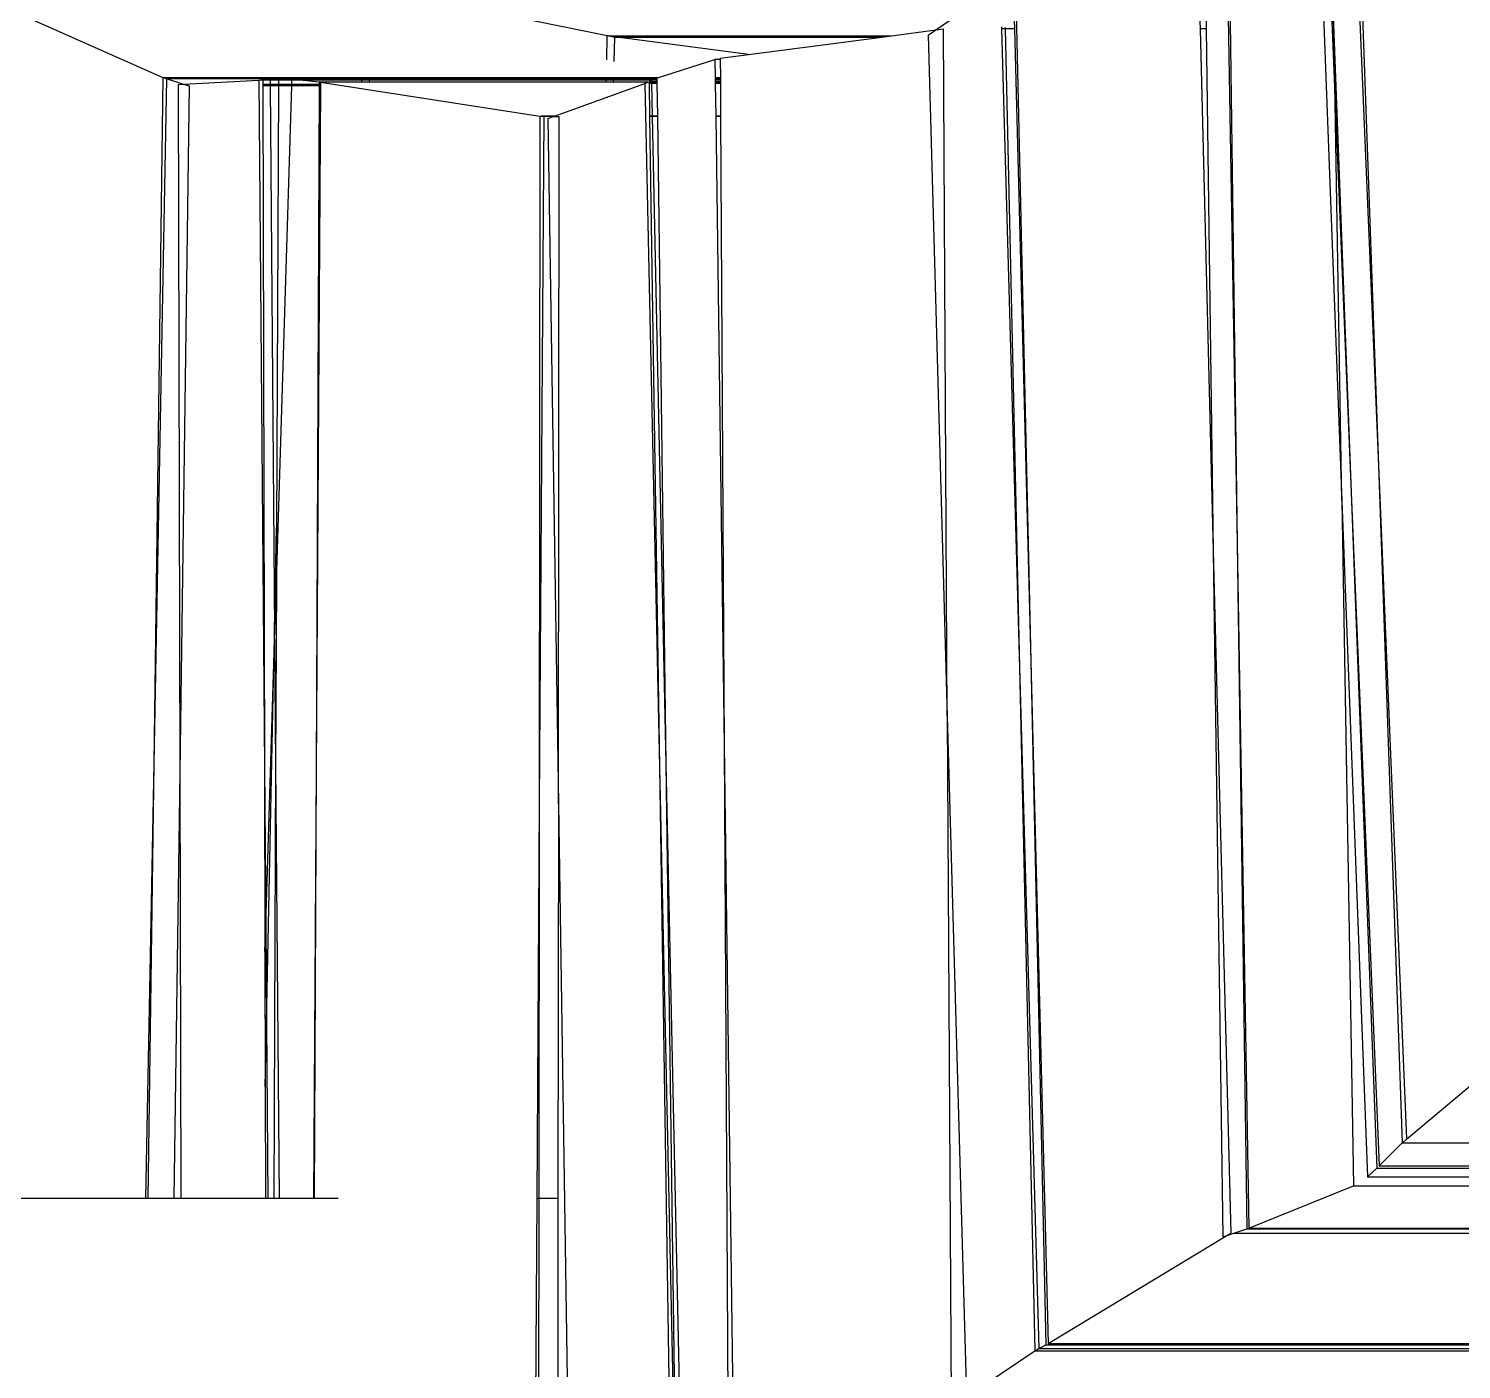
# Model space of a CAD drawing. Extents: x -24961 to 905641, y -154323 to 635957.
# Drawn here: x 438318.6 to 438443.6, y -132370 to -132252.9 of the extents above; entities that cross this region are included whole.
import ezdxf

# ---------------------------------------------------------------- set-up
doc = ezdxf.new("R2010")
doc.units = 0
doc.header["$LTSCALE"] = 1000
doc.header["$MEASUREMENT"] = 0

msp = doc.modelspace()

# ---------------------------------------------------------------- linework, layer by layer
for p, q in [((438433.89, -132232.26), (438436.34, -132291.06)), ((438434.27, -132232.26), (438436.34, -132291.06)), ((438431.52, -132234.6), (438432.56, -132259.42)), ((438431.74, -132234.51), (438432.45, -132253.34)), ((438432.45, -132253.34), (438432.13, -132234.35)), ((438430.91, -132235.14), (438433.15, -132294.15)), ((438423, -132238.05), (438424.02, -132297.84)), ((438423.19, -132237.98), (438424.02, -132297.84)), ((438404.67, -132248.53), (438406, -132308.18)), ((438369.06, -132253.55), (438348.58, -132249.39)), ((438314.61, -132250.23), (438330.29, -132257.2)), ((438404.51, -132250.52), (438404.6, -132252.95)), ((438397.71, -132253.04), (438399, -132252.17)), ((438420.74, -132251.62), (438420.78, -132252.95)), ((438421.28, -132251.66), (438421.3, -132252.95)), ((438369.01, -132255.65), (438369.06, -132253.55)), ((438369.17, -132253.55), (438369.06, -132253.55)), ((438369.17, -132253.55), (438393.87, -132253.55)), ((438369.17, -132253.55), (438369.73, -132253.66)), ((438393.02, -132253.66), (438393.87, -132253.55)), ((438393.87, -132253.55), (438397.71, -132253.04)), ((438397.04, -132253.49), (438397.71, -132253.04)), ((438397.04, -132253.49), (438398.72, -132312.93)), ((438397.71, -132253.04), (438398.39, -132252.95)), ((438398.72, -132312.93), (438398.39, -132252.95)), ((438403.45, -132252.78), (438403.45, -132252.95)), ((438403.78, -132252.95), (438403.45, -132252.95)), ((438403.45, -132252.95), (438405.02, -132308.69)), ((438403.78, -132252.82), (438403.78, -132252.95)), ((438404.6, -132252.95), (438403.78, -132252.95)), ((438403.78, -132252.95), (438405.02, -132308.69)), ((438404.6, -132252.95), (438406, -132308.18)), ((438421.3, -132252.95), (438420.78, -132252.95)), ((438420.78, -132252.95), (438421.93, -132298.54)), ((438421.3, -132252.95), (438421.93, -132298.54)), ((438432.56, -132259.42), (438432.45, -132253.34)), ((438432.45, -132253.34), (438433.97, -132293.41)), ((438369.65, -132255.8), (438369.73, -132253.66)), ((438369.73, -132253.66), (438369.9, -132253.66)), ((438369.9, -132253.66), (438393.02, -132253.66)), ((438381.39, -132255.19), (438369.9, -132253.66)), ((438381.39, -132255.19), (438393.02, -132253.66)), ((438373.44, -132257.21), (438378.45, -132255.62)), ((438378.92, -132255.62), (438378.45, -132255.62)), ((438378.45, -132255.62), (438378.48, -132257.21)), ((438378.92, -132255.52), (438381.39, -132255.19)), ((438378.92, -132255.52), (438378.92, -132255.62)), ((438378.92, -132255.62), (438378.93, -132257.21)), ((438330.29, -132257.2), (438329.49, -132317.07)), ((438330.29, -132257.2), (438330.33, -132257.2)), ((438340.38, -132257.21), (438330.33, -132257.2)), ((438330.33, -132257.2), (438330.6, -132257.32)), ((438339.28, -132257.32), (438339.64, -132257.25)), ((438340.38, -132257.25), (438339.64, -132257.25)), ((438339.64, -132257.25), (438339.64, -132257.32)), ((438373.44, -132257.21), (438340.38, -132257.21)), ((438340.38, -132257.21), (438340.7, -132257.25)), ((438340.38, -132257.21), (438340.38, -132257.25)), ((438340.7, -132257.25), (438340.38, -132257.25)), ((438340.38, -132257.25), (438340.38, -132257.32)), ((438373.38, -132257.25), (438340.7, -132257.25)), ((438340.7, -132257.25), (438341.38, -132257.32)), ((438373.38, -132257.25), (438373.44, -132257.21)), ((438373.38, -132257.25), (438373.39, -132257.32)), ((438378.93, -132257.21), (438378.48, -132257.21)), ((438378.48, -132257.21), (438378.48, -132257.25)), ((438378.93, -132257.25), (438378.48, -132257.25)), ((438378.48, -132257.25), (438378.48, -132257.32)), ((438378.93, -132257.21), (438378.93, -132257.25)), ((438378.93, -132257.25), (438378.93, -132257.32)), ((438330.6, -132257.32), (438329.49, -132317.07)), ((438330.66, -132257.32), (438330.6, -132257.32)), ((438339.28, -132257.32), (438330.66, -132257.32)), ((438330.66, -132257.32), (438332.1, -132257.78)), ((438331.62, -132257.8), (438332.1, -132257.78)), ((438331.62, -132257.8), (438331.76, -132317.8)), ((438332.57, -132257.93), (438331.76, -132317.8)), ((438332.1, -132257.78), (438338.67, -132257.43)), ((438332.1, -132257.78), (438332.57, -132257.93)), ((438338.67, -132257.43), (438338.84, -132257.4)), ((438338.67, -132257.43), (438339.15, -132317.39)), ((438338.84, -132257.4), (438339.01, -132257.39)), ((438339.01, -132257.39), (438339.28, -132257.32)), ((438339.01, -132257.39), (438339.01, -132257.43)), ((438339.64, -132257.39), (438339.01, -132257.39)), ((438339.64, -132257.43), (438339.01, -132257.43)), ((438339.01, -132257.43), (438339.01, -132257.8)), ((438339.64, -132257.8), (438339.01, -132257.8)), ((438339.01, -132257.8), (438339.01, -132257.93)), ((438339.64, -132257.93), (438339.01, -132257.93)), ((438339.01, -132257.93), (438339.15, -132317.39)), ((438339.64, -132257.32), (438339.28, -132257.32)), ((438339.64, -132257.32), (438339.64, -132257.39)), ((438340.38, -132257.32), (438339.64, -132257.32)), ((438339.64, -132257.39), (438339.64, -132257.43)), ((438340.38, -132257.39), (438339.64, -132257.39)), ((438340.38, -132257.43), (438339.64, -132257.43)), ((438339.64, -132257.43), (438339.64, -132257.8)), ((438340.38, -132257.8), (438339.64, -132257.8)), ((438339.64, -132257.8), (438339.64, -132257.93)), ((438340.38, -132257.93), (438339.64, -132257.93)), ((438339.64, -132257.93), (438340.03, -132305.46)), ((438340.19, -132301.22), (438341.54, -132257.93)), ((438340.38, -132257.93), (438340.21, -132296.44)), ((438340.38, -132257.32), (438340.38, -132257.39)), ((438341.38, -132257.32), (438340.38, -132257.32)), ((438341.56, -132257.39), (438340.38, -132257.39)), ((438340.38, -132257.39), (438340.38, -132257.43)), ((438341.55, -132257.43), (438340.38, -132257.43)), ((438340.38, -132257.43), (438340.38, -132257.8)), ((438341.54, -132257.8), (438340.38, -132257.8)), ((438340.38, -132257.8), (438340.38, -132257.93)), ((438341.54, -132257.93), (438340.38, -132257.93)), ((438341.38, -132257.32), (438341.56, -132257.32)), ((438341.54, -132257.8), (438341.55, -132257.43)), ((438343.92, -132257.8), (438341.54, -132257.8)), ((438341.54, -132257.93), (438341.54, -132257.8)), ((438343.92, -132257.93), (438341.54, -132257.93)), ((438341.55, -132257.43), (438341.56, -132257.39)), ((438342.54, -132257.43), (438341.55, -132257.43)), ((438341.56, -132257.32), (438342.12, -132257.39)), ((438341.56, -132257.39), (438341.56, -132257.32)), ((438347.66, -132257.32), (438341.56, -132257.32)), ((438342.12, -132257.39), (438341.56, -132257.39)), ((438342.12, -132257.39), (438342.54, -132257.43)), ((438347.66, -132257.39), (438342.12, -132257.39)), ((438342.54, -132257.43), (438343.92, -132257.57)), ((438347.66, -132257.43), (438342.54, -132257.43)), ((438343.92, -132257.93), (438343.66, -132317.56)), ((438344.05, -132257.93), (438343.66, -132317.56)), ((438344.05, -132257.59), (438343.92, -132257.57)), ((438343.92, -132257.57), (438343.92, -132257.8)), ((438343.92, -132257.8), (438343.92, -132257.93)), ((438344.05, -132257.8), (438343.92, -132257.8)), ((438344.05, -132257.93), (438343.92, -132257.93)), ((438344.05, -132257.59), (438344.05, -132257.8)), ((438347.66, -132257.59), (438344.05, -132257.59)), ((438344.05, -132257.59), (438363.19, -132260.57)), ((438344.05, -132257.8), (438344.05, -132257.93)), ((438347.66, -132257.39), (438347.66, -132257.32)), ((438348.32, -132257.32), (438347.66, -132257.32)), ((438347.66, -132257.43), (438347.66, -132257.39)), ((438348.32, -132257.39), (438347.66, -132257.39)), ((438347.66, -132257.59), (438347.66, -132257.43)), ((438348.32, -132257.43), (438347.66, -132257.43)), ((438348.31, -132257.59), (438347.66, -132257.59)), ((438348.31, -132257.59), (438348.32, -132257.43)), ((438368.97, -132257.59), (438348.31, -132257.59)), ((438348.32, -132257.39), (438348.32, -132257.32)), ((438368.97, -132257.32), (438348.32, -132257.32)), ((438348.32, -132257.43), (438348.32, -132257.39)), ((438368.97, -132257.39), (438348.32, -132257.39)), ((438368.97, -132257.43), (438348.32, -132257.43)), ((438364.46, -132260.57), (438372.34, -132257.72)), ((438368.97, -132257.39), (438368.97, -132257.32)), ((438369.6, -132257.32), (438368.97, -132257.32)), ((438368.97, -132257.43), (438368.97, -132257.39)), ((438369.6, -132257.39), (438368.97, -132257.39)), ((438368.97, -132257.59), (438368.97, -132257.43)), ((438369.6, -132257.43), (438368.97, -132257.43)), ((438369.6, -132257.59), (438368.97, -132257.59)), ((438369.6, -132257.39), (438369.6, -132257.32)), ((438373.39, -132257.32), (438369.6, -132257.32)), ((438369.6, -132257.43), (438369.6, -132257.39)), ((438373.39, -132257.39), (438369.6, -132257.39)), ((438369.6, -132257.59), (438369.6, -132257.43)), ((438372.9, -132257.43), (438369.6, -132257.43)), ((438372.59, -132257.59), (438369.6, -132257.59)), ((438372.34, -132257.72), (438372.59, -132257.59)), ((438372.34, -132257.72), (438373.62, -132317.39)), ((438372.59, -132257.59), (438372.62, -132257.59)), ((438372.62, -132257.59), (438372.7, -132257.56)), ((438372.7, -132257.56), (438372.9, -132257.43)), ((438372.91, -132257.56), (438372.7, -132257.56)), ((438372.7, -132257.56), (438372.7, -132257.59)), ((438372.91, -132257.59), (438372.7, -132257.59)), ((438372.7, -132257.59), (438372.71, -132257.72)), ((438372.91, -132257.72), (438372.71, -132257.72)), ((438372.71, -132257.72), (438372.75, -132260.57)), ((438373.39, -132257.43), (438372.9, -132257.43)), ((438372.9, -132257.43), (438372.91, -132257.56)), ((438373.39, -132257.56), (438372.91, -132257.56)), ((438372.91, -132257.56), (438372.91, -132257.59)), ((438373.39, -132257.59), (438372.91, -132257.59)), ((438372.91, -132257.59), (438372.91, -132257.72)), ((438373.39, -132257.72), (438372.91, -132257.72)), ((438372.91, -132257.72), (438372.97, -132260.57)), ((438373.39, -132257.32), (438373.39, -132257.39)), ((438373.39, -132257.39), (438373.39, -132257.43)), ((438373.39, -132257.43), (438373.39, -132257.56)), ((438373.39, -132257.56), (438373.39, -132257.59)), ((438373.39, -132257.59), (438373.39, -132257.72)), ((438373.39, -132257.72), (438373.43, -132260.57)), ((438378.93, -132257.32), (438378.48, -132257.32)), ((438378.48, -132257.32), (438378.48, -132257.39)), ((438378.93, -132257.39), (438378.48, -132257.39)), ((438378.48, -132257.39), (438378.48, -132257.43)), ((438378.93, -132257.43), (438378.48, -132257.43)), ((438378.48, -132257.43), (438378.48, -132257.56)), ((438378.93, -132257.56), (438378.48, -132257.56)), ((438378.48, -132257.56), (438378.48, -132257.59)), ((438378.93, -132257.59), (438378.48, -132257.59)), ((438378.48, -132257.59), (438378.48, -132257.72)), ((438378.93, -132257.72), (438378.48, -132257.72)), ((438378.48, -132257.72), (438378.52, -132260.57)), ((438378.93, -132257.32), (438378.93, -132257.39)), ((438378.93, -132257.39), (438378.93, -132257.43)), ((438378.93, -132257.43), (438378.93, -132257.56)), ((438378.93, -132257.56), (438378.93, -132257.59)), ((438378.93, -132257.59), (438378.93, -132257.72)), ((438378.93, -132257.72), (438378.95, -132260.57)), ((438433.15, -132294.15), (438432.56, -132259.42)), ((438432.56, -132259.42), (438433.97, -132293.41)), ((438363.19, -132260.57), (438363.13, -132320.57)), ((438363.52, -132260.6), (438363.13, -132320.57)), ((438363.19, -132260.57), (438363.33, -132260.57)), ((438363.36, -132260.57), (438363.33, -132260.57)), ((438364.46, -132260.57), (438363.36, -132260.57)), ((438363.36, -132260.57), (438363.52, -132260.6)), ((438364.38, -132260.6), (438363.52, -132260.6)), ((438363.88, -132260.78), (438364.38, -132260.6)), ((438363.88, -132260.78), (438364.8, -132320.61)), ((438364.38, -132260.6), (438364.46, -132260.57)), ((438364.38, -132260.6), (438364.87, -132260.61)), ((438364.8, -132320.61), (438364.87, -132260.61)), ((438372.97, -132260.57), (438372.75, -132260.57)), ((438372.75, -132260.57), (438372.75, -132260.6)), ((438372.97, -132260.6), (438372.75, -132260.6)), ((438372.75, -132260.6), (438373.62, -132317.39)), ((438373.43, -132260.57), (438372.97, -132260.57)), ((438372.97, -132260.57), (438372.97, -132260.6)), ((438373.43, -132260.6), (438372.97, -132260.6)), ((438372.97, -132260.6), (438374.18, -132317.11)), ((438373.43, -132260.57), (438373.43, -132260.6)), ((438373.43, -132260.6), (438374.18, -132317.11)), ((438378.95, -132260.57), (438378.52, -132260.57)), ((438378.52, -132260.57), (438378.52, -132260.6)), ((438378.95, -132260.6), (438378.52, -132260.6)), ((438378.52, -132260.6), (438379.25, -132315.5)), ((438378.95, -132260.57), (438378.95, -132260.6)), ((438378.95, -132260.6), (438379.25, -132315.5)), ((438436.34, -132291.06), (438438.78, -132349.86)), ((438436.34, -132291.06), (438438.42, -132350.19)), ((438433.97, -132293.41), (438436.41, -132352.21)), ((438433.97, -132293.41), (438436.2, -132352.41)), ((438433.15, -132294.15), (438434.16, -132353.94)), ((438433.15, -132294.15), (438435.38, -132353.15)), ((438340.03, -132305.46), (438340.21, -132296.5)), ((438340.21, -132296.5), (438340.19, -132301.22)), ((438340.21, -132296.44), (438340.21, -132296.5)), ((438421.93, -132298.54), (438422.77, -132358.4)), ((438421.93, -132298.54), (438423.45, -132358.08)), ((438424.02, -132297.84), (438425.04, -132357.64)), ((438424.02, -132297.84), (438424.86, -132357.71)), ((438340.03, -132306.25), (438340.19, -132301.22)), ((438340.19, -132301.22), (438340.12, -132317.2)), ((438340.03, -132306.25), (438340.03, -132305.46)), ((438339.97, -132308.36), (438340.03, -132306.25)), ((438340.03, -132306.25), (438340.12, -132317.2)), ((438339.26, -132331.14), (438339.97, -132308.36)), ((438339.33, -132339.7), (438339.97, -132308.36)), ((438406, -132308.18), (438407.33, -132367.82)), ((438406, -132308.18), (438407.51, -132367.72)), ((438405.02, -132308.69), (438406.36, -132368.34)), ((438405.02, -132308.69), (438406.7, -132368.13)), ((438398.72, -132312.93), (438399.05, -132372.91)), ((438398.72, -132312.93), (438400.4, -132372.37)), ((438379.25, -132315.5), (438379.58, -132375.48)), ((438379.25, -132315.5), (438380.05, -132375.37)), ((438329.49, -132317.07), (438328.78, -132355.04)), ((438329.49, -132317.07), (438328.98, -132355.04)), ((438340.12, -132317.2), (438339.96, -132355.04)), ((438340.12, -132317.2), (438340.43, -132355.04)), ((438374.18, -132317.11), (438375.46, -132376.78)), ((438374.18, -132317.11), (438374.98, -132376.98)), ((438331.76, -132317.8), (438331.26, -132355.04)), ((438331.76, -132317.8), (438331.85, -132355.04)), ((438339.15, -132317.39), (438339.26, -132331.14)), ((438339.15, -132317.39), (438339.19, -132333.48)), ((438343.66, -132317.56), (438343.42, -132355.04)), ((438343.66, -132317.56), (438343.5, -132355.04)), ((438373.62, -132317.39), (438374.54, -132377.22)), ((438373.62, -132317.39), (438374.9, -132377.07)), ((438363.13, -132320.57), (438362.9, -132355.04)), ((438363.13, -132320.57), (438363.09, -132355.04)), ((438364.8, -132320.61), (438364.76, -132355.04)), ((438364.8, -132320.61), (438365.72, -132380.45)), ((438339.19, -132333.48), (438339.26, -132331.14)), ((438339.26, -132331.14), (438339.33, -132339.7)), ((438339.19, -132333.48), (438339.21, -132345.29)), ((438339.21, -132345.29), (438339.33, -132339.7)), ((438339.33, -132339.7), (438339.45, -132355.04)), ((438438.78, -132349.86), (438450.64, -132339.94)), ((438339.21, -132345.29), (438339.24, -132355.04)), ((438436.41, -132352.21), (438438.42, -132350.19)), ((438438.42, -132350.19), (438438.45, -132350.19)), ((438438.45, -132350.19), (438438.78, -132349.86)), ((438438.45, -132350.19), (438537.59, -132350.19)), ((438436.41, -132352.21), (438537.63, -132352.21)), ((438435.38, -132353.15), (438436.2, -132352.41)), ((438435.38, -132353.15), (438537.64, -132353.15)), ((438436.2, -132352.41), (438537.63, -132352.41)), ((438425.04, -132357.64), (438434.16, -132353.94)), ((438434.16, -132353.94), (438537.66, -132353.94)), ((438328.78, -132355.04), (438312.96, -132355.04)), ((438328.98, -132355.04), (438328.78, -132355.04)), ((438331.26, -132355.04), (438328.98, -132355.04)), ((438331.85, -132355.04), (438331.26, -132355.04)), ((438339.24, -132355.04), (438331.85, -132355.04)), ((438339.45, -132355.04), (438339.24, -132355.04)), ((438339.96, -132355.04), (438339.45, -132355.04)), ((438340.43, -132355.04), (438339.96, -132355.04)), ((438343.42, -132355.04), (438340.43, -132355.04)), ((438343.5, -132355.04), (438343.42, -132355.04)), ((438345.57, -132355.04), (438343.5, -132355.04)), ((438362.9, -132355.04), (438362.74, -132380.54)), ((438363.09, -132355.04), (438362.9, -132355.04)), ((438363.09, -132355.04), (438363.06, -132380.54)), ((438364.76, -132355.04), (438363.09, -132355.04)), ((438364.76, -132355.04), (438364.73, -132380.54)), ((438407.51, -132367.72), (438423.11, -132358.29)), ((438422.77, -132358.4), (438423.11, -132358.29)), ((438423.11, -132358.29), (438423.45, -132358.08)), ((438423.11, -132358.29), (438423.73, -132358.08)), ((438423.73, -132358.08), (438424.86, -132357.71)), ((438423.73, -132358.08), (438502.46, -132358.08)), ((438424.86, -132357.71), (438502.46, -132357.71)), ((438425.04, -132357.64), (438528.35, -132357.64)), ((438400.4, -132372.37), (438406.36, -132368.34)), ((438406.36, -132368.34), (438406.39, -132368.34)), ((438406.39, -132368.34), (438406.7, -132368.13)), ((438406.39, -132368.34), (438502.52, -132368.32)), ((438406.7, -132368.13), (438406.75, -132368.13)), ((438406.75, -132368.13), (438407.33, -132367.82)), ((438406.75, -132368.13), (438502.52, -132368.16)), ((438407.33, -132367.82), (438502.52, -132367.82)), ((438407.51, -132367.72), (438502.52, -132367.72))]:
    msp.add_line(p, q)

doc.saveas('drawing.dxf')
